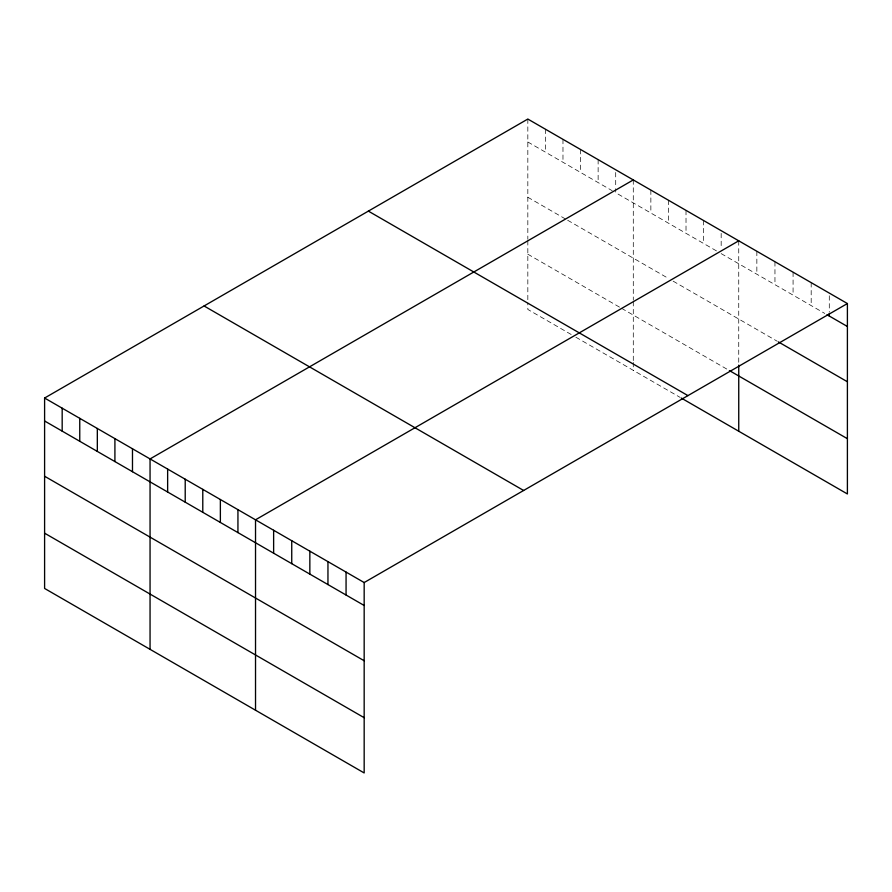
<?xml version="1.0" encoding="UTF-8"?>
<svg xmlns="http://www.w3.org/2000/svg" width="892" height="892" viewBox="0 0 892 892"><rect width="100%" height="100%" fill="white"/><g stroke="black" fill="none" stroke-linecap="round" stroke-linejoin="round"><path stroke-width="0.67" stroke-dasharray="4.46 3.34" d="M527.83 141.984L612.191 190.698M716.477 250.908L615.703 192.728L615.703 188.68M721.171 253.618L824.766 313.427M527.83 197.255L566.498 219.577M567.669 220.257L668.442 278.438M673.126 281.147L777.222 341.246M527.83 254.198L620.397 307.64M621.568 308.32L728.195 369.879M571.181 334.489L527.83 309.457L527.83 302.879M575.864 337.198L680.15 397.408M829.292 295.798L829.292 311.988M811.185 282.641L811.185 305.588M793.077 272.183L793.077 295.129M774.958 261.724L774.958 284.671M756.851 251.276L756.851 274.212M738.743 240.818L738.743 365.129M721.171 233.37L721.171 248.21M703.587 220.525L703.587 243.471M686.015 210.378L686.015 233.314M668.442 200.232L668.442 223.167M650.859 190.085L650.859 213.021M633.287 179.928L633.287 300.169M633.287 301.529L633.287 361.137M633.287 362.453L633.287 370.347M615.703 172.479L615.703 187.331M598.131 159.635L598.131 182.581M580.558 149.488L580.558 172.435M562.975 139.342L562.975 162.288M545.402 129.195L545.402 152.142M527.83 119.049L527.83 239.279M527.83 240.639L527.83 301.563"/><path stroke-width="1.34" d="M847.4 303.548L364.17 582.543L364.17 772.951L44.6 588.452L44.6 398.033L527.83 119.049L847.4 303.548L847.4 493.967L681.332 398.088M633.287 179.928L150.057 458.923L150.057 649.331M738.743 240.818L255.525 519.802L255.525 710.222M827.029 314.731L847.4 326.494M778.359 341.904L847.4 381.765M729.366 370.559L847.4 438.697M368.363 211.114L687.933 395.613M204.067 305.967L523.637 490.477M44.6 398.033L364.17 582.543M44.6 420.979L364.17 605.478M44.6 476.239L364.17 660.749M44.6 533.182L364.17 717.692M829.292 313.337L829.292 316.036M738.743 365.129L738.743 431.237M346.063 572.084L346.063 595.031M327.955 561.625L327.955 584.572M309.847 551.167L309.847 574.113M291.74 540.719L291.74 563.655M273.632 530.261L273.632 553.207M237.941 509.655L237.941 532.602M220.369 499.509L220.369 522.456M202.785 489.362L202.785 512.309M185.213 479.216L185.213 502.163M167.64 469.069L167.64 492.005M132.484 448.776L132.484 471.712M114.912 438.619L114.912 461.565M97.328 428.472L97.328 451.419M79.756 418.326L79.756 441.272M62.172 408.179L62.172 431.126"/></g></svg>
